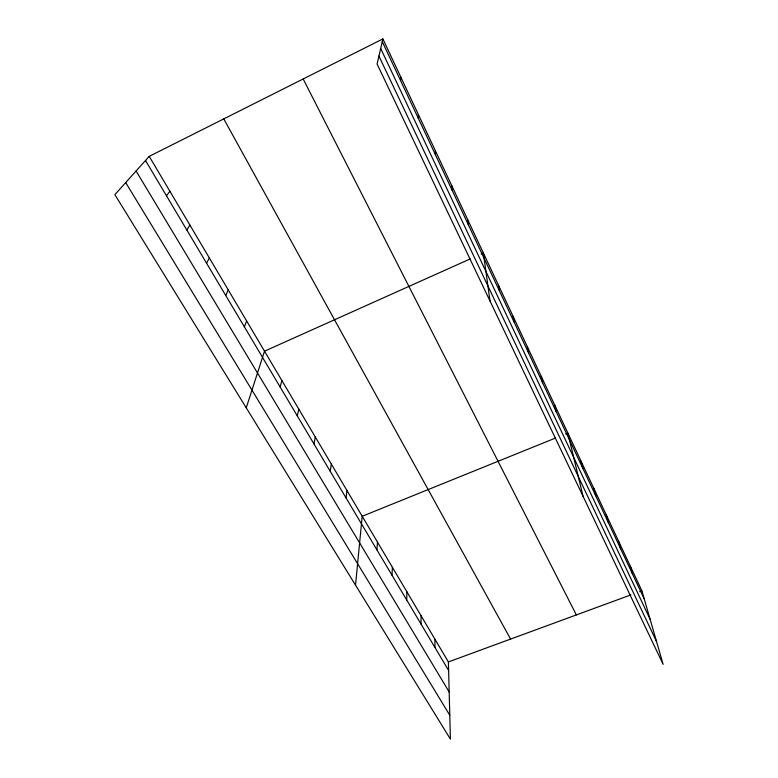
<?xml version="1.0" encoding="UTF-8"?>
<svg xmlns="http://www.w3.org/2000/svg" width="778" height="778" viewBox="0 0 778 778"><rect width="100%" height="100%" fill="white"/><g stroke="black" fill="none" stroke-linecap="round" stroke-linejoin="round"><path stroke-width="1.17" d="M421.024 624.073L421.083 615.797M406.7 599.974L406.923 591.854M418.311 118.295L418.428 114.638M392.005 575.253L392.394 567.308M376.931 549.89L377.486 542.12M355.517 585.144L362.198 516.271L555.55 438.033M400.573 80.552L400.933 77.353M346.045 497.91L346.959 490.529M330.222 471.293L331.331 464.106M313.972 443.956L315.284 436.993M297.284 415.87L298.82 409.16M382.883 38.9L377.106 64.049L663.128 664.363L641.899 590.842L382.883 38.9L149.23 156.359L114.872 194.656L450.404 739.1L448.391 661.932L149.23 156.359M280.138 387.026L281.899 380.559M246.247 407.837L264.51 351.179L470.282 258.889M244.389 326.877L246.636 320.974M225.746 295.514L228.255 289.912M206.569 263.236L209.35 257.965M186.817 230.006L189.9 225.085M166.473 195.774L169.867 191.232M481.183 253.998L483.362 253.015L490.023 301.047M565.616 433.959L567.852 433.054L583.023 496.247M448.391 661.932L630.88 594.888M639.701 591.65L641.899 590.842M125.696 182.597L449.781 715.225M136.092 171.014L449.169 691.934M145.515 160.511L448.614 670.49M223.772 118.888L510.582 639.088M303.167 78.977L576.352 614.921M378.935 56.094L656.544 641.558M380.685 48.489L650.136 619.356M382.261 41.613L644.242 598.963M630.345 566.228L632.592 574.183M618.5 540.973L620.64 548.753M606.334 515.055L608.367 522.641M593.847 488.448L595.763 495.829M581.03 461.121L582.819 468.288M554.714 405.066L556.251 411.757M541.225 376.309L542.616 382.747M527.358 346.764L528.593 352.93M513.11 316.393L514.18 322.257M498.445 285.156L499.35 290.709M467.841 219.941L468.375 224.813M451.862 185.884L452.193 190.377M435.398 150.796L435.505 154.89M434.902 639.146L434.99 647.568"/></g></svg>
